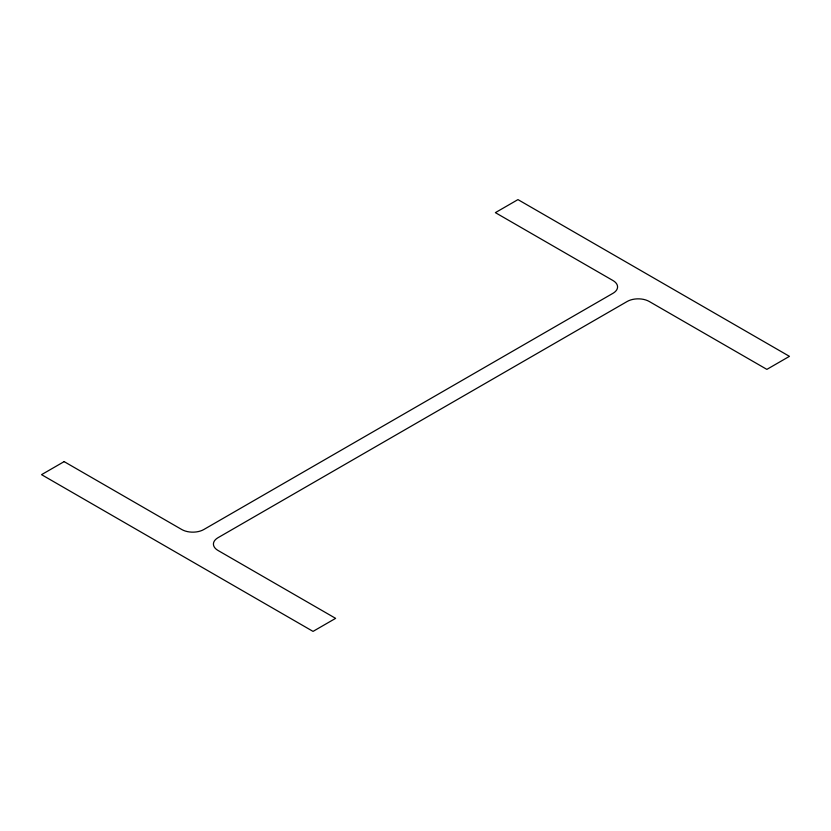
<?xml version="1.0" encoding="UTF-8"?>
<svg xmlns="http://www.w3.org/2000/svg" width="831" height="831" viewBox="0 0 831 831"><rect width="100%" height="100%" fill="white"/><g stroke="black" fill="none" stroke-linecap="round" stroke-linejoin="round"><path stroke-width="1.25" d="M64.132 461.62L41.55 474.657L313.038 631.394L335.62 618.357L217.992 550.444A15.581 8.996 0 0 1 217.992 537.719L627.187 301.476A15.581 8.996 0 0 1 649.229 301.476L766.868 369.38L789.45 356.343L517.962 199.606L495.38 212.643L613.008 280.556A15.581 8.996 0 0 1 613.008 293.281L203.813 529.524A15.581 8.996 0 0 1 181.771 529.524L64.132 461.62"/></g></svg>
